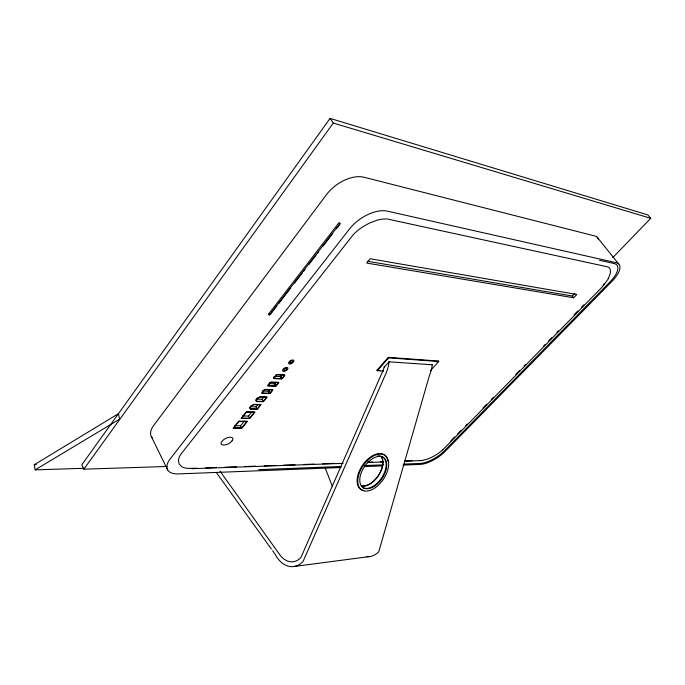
<?xml version="1.0" encoding="UTF-8"?>
<svg xmlns="http://www.w3.org/2000/svg" width="685" height="685" viewBox="0 0 685 685"><rect width="100%" height="100%" fill="white"/><g stroke="black" fill="none" stroke-linecap="round" stroke-linejoin="round"><path stroke-width="1.03" d="M608.426 278.744L602.321 286.878L442.878 449.762M612.844 257.534L650.75 218.318L647.899 214.936L330.05 118.394L81.866 464.721L83.861 469.182L167.08 466.468M83.861 469.182L333.278 123.035L330.05 118.394M268.52 314.192L339.118 222.497L339.888 223.661L269.188 315.34L268.52 314.192L270.541 314.406M270.352 314.406L276.886 305.938M278.846 303.395L290.62 288.137M294.541 283.059L302.385 272.887M303.686 271.192L304.996 269.496M308.918 264.41L316.11 255.094M317.42 253.399L318.722 251.703M322.644 246.617L332.456 233.902M336.378 228.816L340.299 223.738M234.63 425.762L240.546 425.779L244.417 421.018M242.499 416.009L248.467 416.078L251.472 412.379M250.367 406.719L256.036 406.83L257.731 404.741M256.515 399.132L262.107 399.278L264.119 396.812M262.209 390.972L268.383 391.169L270.095 389.5M269.188 383.617L274.394 383.797L275.969 382.187M275.053 376.356L280.336 376.562L282.648 374.173M241.685 427.885L246.848 421.549L238.962 421.506L233.799 427.885L241.685 427.885L240.546 425.779M276.149 385.578L278.238 382.684L270.806 382.41L268.16 385.552L275.67 385.912L276.149 385.578L274.942 383.446M249.623 418.192L254.443 412.276L246.48 412.156L241.659 418.124L249.623 418.192L248.467 416.078M257.209 408.945L260.608 404.775L253.998 404.63L251.523 405.854L250.136 407.566L250.59 408.834L257.209 408.945L256.036 406.83M263.288 401.401L266.645 397.291L260.12 397.103L257.697 398.293L256.336 399.989L256.764 401.247L263.288 401.401L262.107 399.278M270.275 392.882L272.347 389.953L264.932 389.705L262.132 392.942L269.719 393.258L270.275 392.882L269.085 390.75M282.306 378.223L284.481 375.192L276.851 374.832L273.974 378.231L281.646 378.668L282.306 378.223L281.081 376.091M383.591 371.124L377.307 370.756L376.981 370.242L388.292 357.347L438.426 361.029L438.751 361.517L430.377 370.662M377.307 370.756L388.618 357.861L438.751 361.517M384.165 367.34L389.029 361.808L432.244 364.78M437.03 362.553L438.426 361.029M603.108 285.054L604.41 283.641M367.374 261.242L572.3 296.023L574.852 293.377M573.636 297.778L576.83 294.473L370.174 258.767L366.706 263.057L573.636 297.778L572.3 296.023M450.833 440.849L454.566 437.03M457.554 433.973L461.288 430.154M465.774 425.573L467.264 424.041M482.951 407.995L486.684 404.176M491.171 399.595L493.405 397.3M515.814 374.387L519.555 370.559M524.034 365.978L525.523 364.454M543.453 346.113L544.943 344.589M548.685 340.77L551.673 337.714M556.896 332.362L558.395 330.838M574.081 314.792L577.815 310.973M581.548 307.154L583.791 304.859M442.75 449.874C436.747 455.054 429.529 459.258 421.609 460.491M268.828 390.981L269.95 393.156M34.25 464.764L118.454 413.663L119.558 419.186L35.158 469.867L34.25 464.764L36.382 464.704M268.606 391.101L269.873 393.19M268.383 391.169L269.642 393.276M293.471 566.563L369.309 556.597M404.921 461.185L420.136 460.628M419.828 460.662L421.892 460.466M258.802 469.627L341.002 466.476M364.497 465.577L383.711 464.841M403.996 464.062L420.008 463.445A20.19 7.689 -32.1 0 0 444.582 450.704L609.992 281.955A23.384 9.53 -37.6 0 0 614.128 263.545L599.512 260.274M341.079 467.521L178.571 473.909A26.09 12.176 -26.3 0 1 170.3 458.753L349.393 229.107A30.174 16.825 -34.9 0 1 387.496 211.168L616.217 262.723A23.615 9.607 -37.6 0 1 611.988 281.321L444.967 451.552A20.362 7.74 -32.1 0 1 420.196 464.404L403.088 465.081M364.6 466.596L382.778 465.877M197.057 468.197L188.041 468.386A28.008 13.101 -26.7 0 1 181.662 466.588L179.213 464.105L178.442 460.757A26.809 12.535 -26.7 0 1 180.549 454.652L353.04 234.955A30.739 16.945 -34.7 0 1 362.433 227.035L369.66 222.959L377.067 220.21A32.084 17.664 -34.7 0 1 387.308 219.003L607.852 266.902A25.473 10.438 -37.4 0 1 610.386 270.061L610.318 273.315L608.871 277.202A24.377 9.984 -37.4 0 1 608.1 278.589M205.577 467.906L216.229 467.53M224.749 467.23L236.462 466.819M244.982 466.519L255.633 466.151M264.153 465.851L275.875 465.44M283.325 465.183L295.047 464.772M303.566 464.473L314.218 464.096M322.738 463.796L334.451 463.394M367.468 462.238L372.794 462.05M380.252 461.784L383.446 461.673M404.749 460.928L412.207 460.671M191.988 468.703L343.168 463.368M367.657 462.503L383.626 461.938M35.158 469.867L84.272 468.292M376.981 370.242L380.124 370.431M333.278 123.035L650.75 218.318M597.251 237.293L618.675 263.956M216.4 472.607L271.354 549.01M272.604 550.749L275.105 554.216A28.89 19.796 85.2 0 0 303.001 561.554L386.237 372.786A29.643 21.869 -86 0 0 389.071 361.526M220.056 471.212L279.352 554.148A23.864 16.354 85.1 0 0 300.895 557.599L382.11 372.606A24.823 18.307 -86.1 0 0 384.396 366.347M388.292 357.347L388.618 357.861M280.936 376.245L282.16 378.377M280.867 376.305L282.006 378.488M280.704 376.416L281.92 378.548M280.516 376.502L281.835 378.591M280.422 376.536L281.646 378.668L280.259 376.579M280.071 376.596L281.287 378.728M273.461 376.973L274.274 378.403M274.822 383.574L275.986 385.741M274.719 383.651L275.867 385.818L274.522 383.754M274.342 383.814L275.67 385.912M274.188 383.823L275.396 385.955M268.948 390.887L270.095 393.062M268.52 391.126L269.719 393.258M268.212 391.178L269.41 393.301M255.976 399.817L256.764 401.247M249.811 407.412L250.59 408.834M151.394 436.662L167.611 469.867M325.127 467.812L332.473 486.658M381.622 457.229A18.135 10.652 -55.7 0 1 378.017 476.092A18.135 10.652 -55.7 0 1 361.766 485.948M366.732 556.657A26.818 19.617 84.3 0 0 378.728 551.879L429.486 375.26A28.333 21.655 -85.8 0 0 432.286 364.514M363.863 490.554A20.85 12.176 -55.8 0 1 361.885 466.194A20.85 12.176 -55.8 0 1 385.732 456.193M386.674 457.563A20.85 12.176 -55.8 0 1 387.821 460.996M381.699 457.152A18.255 10.72 -55.7 0 1 378.069 476.135A18.255 10.72 -55.7 0 1 361.714 486.05M381.476 456.296A18.307 10.695 -55.8 0 1 382.187 477.017A18.307 10.695 -55.8 0 1 362.305 487.283M377.418 455.979A18.307 10.695 -55.8 0 1 380.543 456.03M598.527 239.63A23.256 10.078 -38.1 0 0 594.734 235.957L364.009 177.244A29.583 17.485 -35.2 0 0 326.522 194.591L153.808 425.282A25.653 12.724 -25.9 0 0 152.395 438.023M238.825 421.172L233.131 428.219L241.814 428.211L247.508 421.224L238.825 421.172M246.369 411.848L241.051 418.424L249.734 418.501L255.051 411.976L246.369 411.848M251.309 405.734L249.742 407.669L250.256 409.091L257.295 409.21L261.122 404.518L254.084 404.364L251.309 405.734M257.44 398.156L255.856 400.108L256.353 401.556L263.4 401.727L267.261 396.983L260.223 396.786L257.44 398.156M263.939 390.116L261.91 392.625A1.105 0.539 -28.8 0 0 262.149 393.361L269.196 393.592A1.096 0.539 -29 0 0 270.584 392.907L272.656 390.373A1.096 0.539 -29.1 0 0 272.425 389.628L265.378 389.38A1.173 0.582 -28.9 0 0 263.939 390.116M269.907 382.735L267.852 385.278A1.113 0.548 -29.1 0 0 268.092 386.032L275.139 386.297A1.105 0.539 -29.3 0 0 276.526 385.621L278.615 383.052A1.105 0.548 -29.4 0 0 278.393 382.298L271.346 381.999A1.182 0.582 -29.2 0 0 269.907 382.735M275.935 375.277L273.854 377.846A1.113 0.557 -29.3 0 0 274.086 378.617L281.133 378.933A1.105 0.548 -29.5 0 0 282.528 378.248L284.643 375.663A1.105 0.548 -29.6 0 0 284.429 374.892L277.382 374.541A1.19 0.591 -29.4 0 0 275.935 375.277M231.941 440.977L230.973 442.013A6.422 3.005 -27.4 0 1 226.795 444.496L223.824 445.122L221.82 444.685A6.422 3.005 -27.4 0 1 221.983 441.328A6.422 3.005 -27.4 0 1 227.163 437.783L230.16 437.158L232.147 437.621A6.422 3.005 -27.4 0 1 231.941 440.977M375.397 485.545A18.195 10.617 -55.8 0 0 383.72 457.708A18.195 10.617 -55.8 0 0 360.652 474.525A18.195 10.617 -55.8 0 0 375.397 485.545M375.637 487.446A20.858 12.176 -55.8 0 0 385.227 455.534A20.858 12.176 -55.8 0 0 358.777 474.756A20.858 12.176 -55.8 0 0 375.637 487.446M284.292 371.27A2.98 1.49 -29.8 0 0 287.931 368.05A2.98 1.49 -29.8 0 0 283.599 368.718A2.98 1.49 -29.8 0 0 284.292 371.27M290.252 363.906A2.988 1.507 -30 0 0 293.942 360.67A2.988 1.507 -30 0 0 289.618 361.295A2.988 1.507 -30 0 0 290.252 363.906M284.72 370.431A1.678 0.839 -29.8 0 0 286.767 368.616A1.678 0.839 -29.8 0 0 284.326 368.992A1.678 0.839 -29.8 0 0 284.72 370.431M290.697 363.059A1.687 0.848 -30 0 0 292.778 361.226A1.687 0.848 -30 0 0 290.337 361.586A1.687 0.848 -30 0 0 290.697 363.059"/></g></svg>
